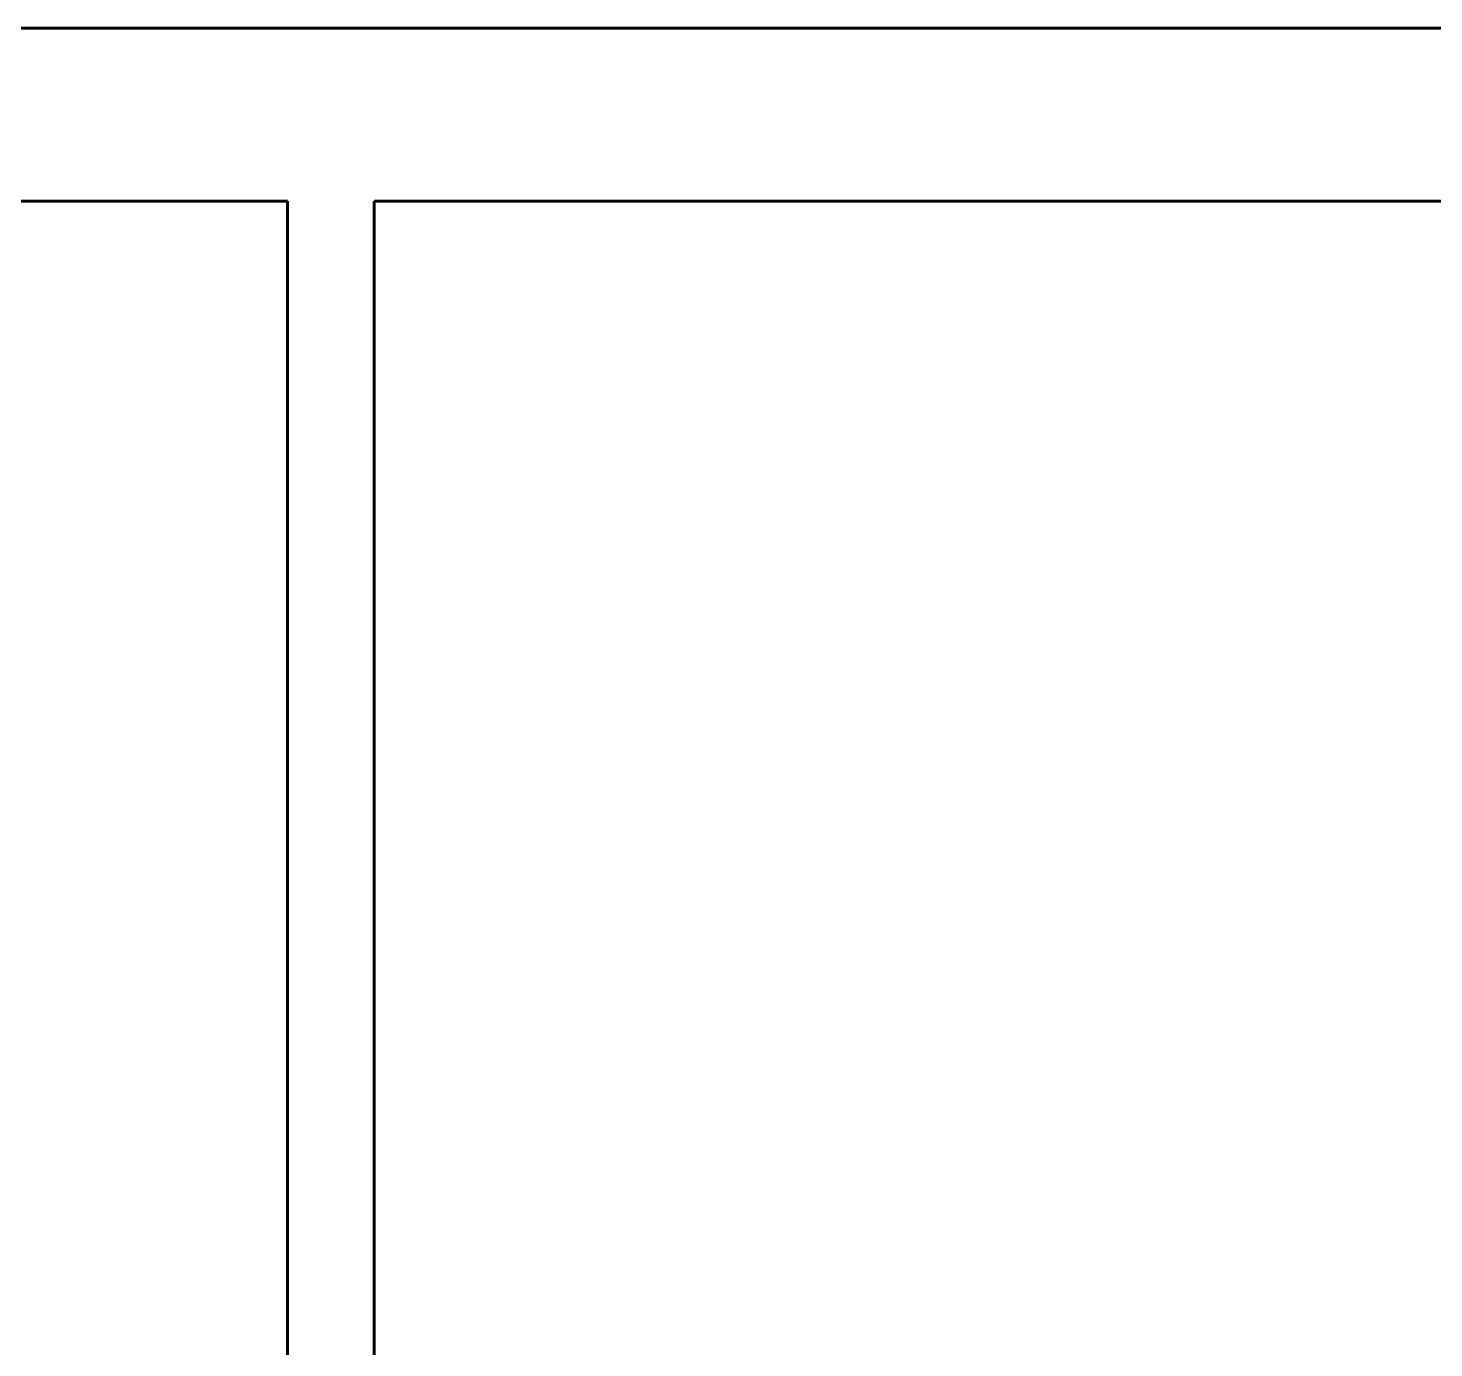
# Model space of a CAD drawing. Header units: millimetres. Extents: x 72 to 2826, y -203 to 794.
# Drawn here: x 1758.449 to 1759.261, y 384.618 to 385.38 of the extents above; entities that cross this region are included whole.
import ezdxf

# ---------------------------------------------------------------- set-up
doc = ezdxf.new("R2010")
doc.units = ezdxf.units.MM
doc.layers.add('envolvente', color=164, linetype='Continuous', lineweight=60)

msp = doc.modelspace()

# ---------------------------------------------------------------- linework, layer by layer
at = {"layer": 'envolvente'}
for p, q in [((1759.87387, 385.38009), (1755.59887, 385.38009)), ((1758.59887, 385.28009), (1757.64887, 385.28009)), ((1758.59887, 383.73009), (1758.59887, 385.28009)), ((1758.64887, 383.73009), (1758.64887, 385.28009)), ((1759.87387, 385.28009), (1758.64887, 385.28009))]:
    msp.add_line(p, q, dxfattribs=at)

doc.saveas('drawing.dxf')
